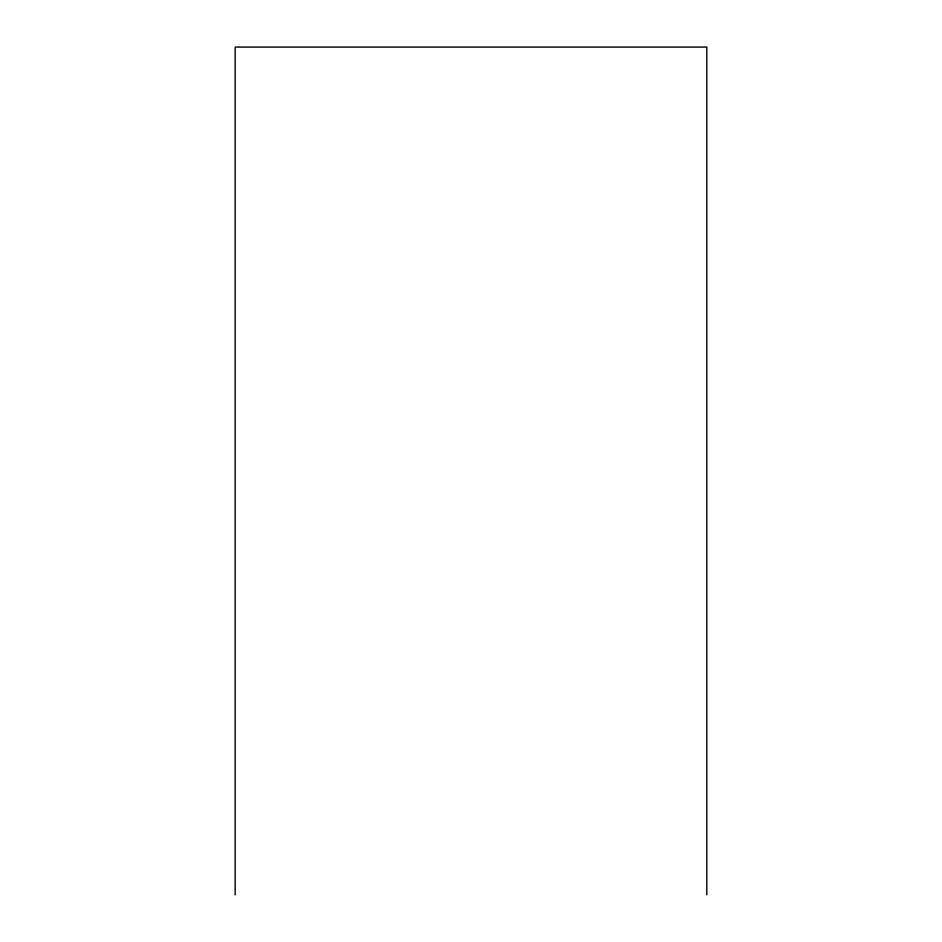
<?xml version="1.0" encoding="UTF-8"?>
<svg xmlns="http://www.w3.org/2000/svg" width="942" height="942" viewBox="0 0 942 942"><rect width="100%" height="100%" fill="white"/><g stroke="black" fill="none" stroke-linecap="round" stroke-linejoin="round"><path stroke-width="1.41" d="M706.818 894.9L706.818 47.1L235.182 47.1L235.182 894.9"/></g></svg>
